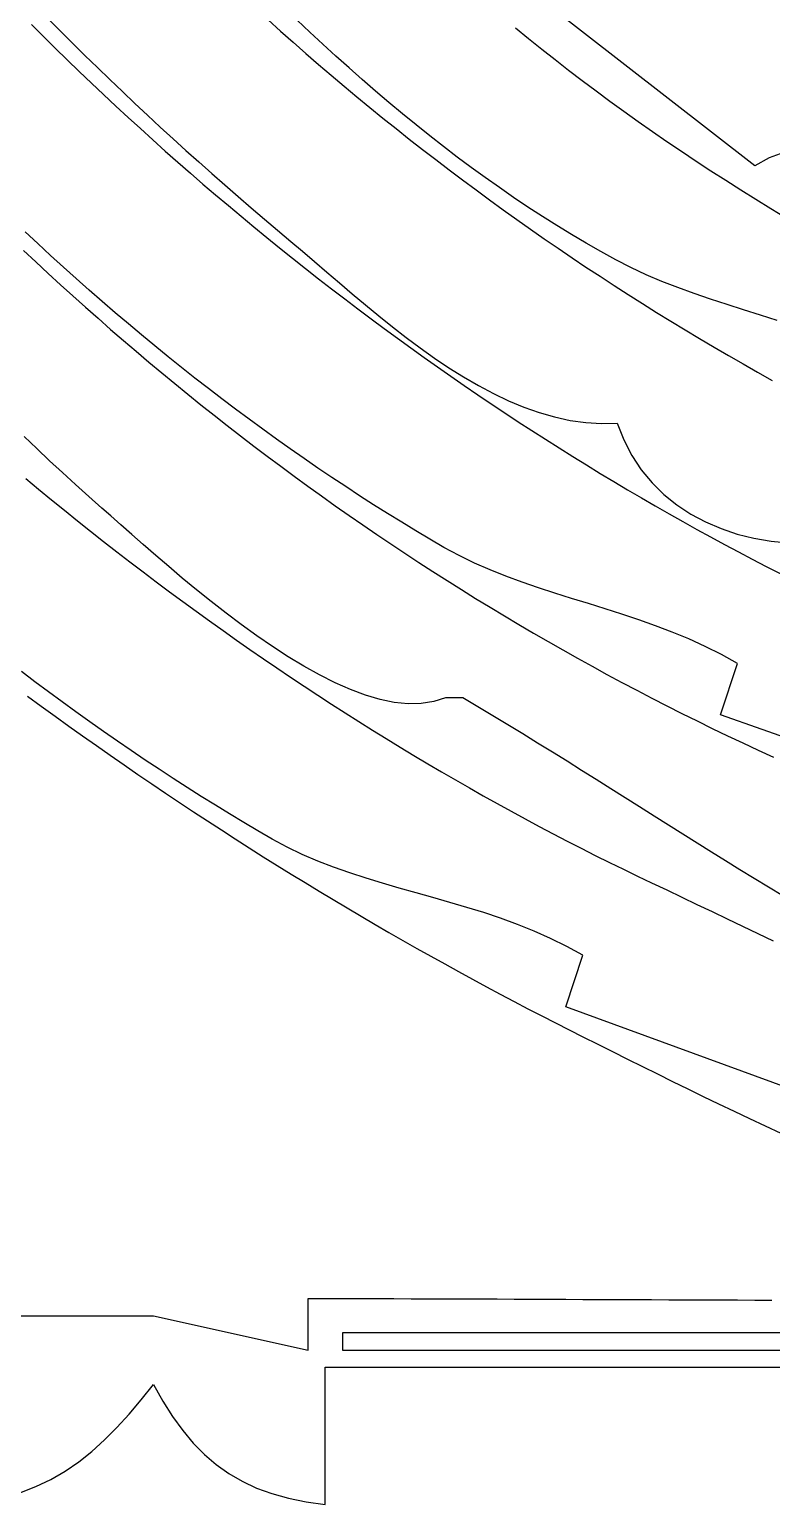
# Model space of a CAD drawing. Header units: metres. Extents: x 169 to 614, y 211 to 1165.
# Drawn here: x 492.8 to 536, y 211 to 296.9 of the extents above; entities that cross this region are included whole.
import ezdxf

# ---------------------------------------------------------------- set-up
doc = ezdxf.new("R2010")
doc.units = ezdxf.units.M

msp = doc.modelspace()

# ---------------------------------------------------------------- linework, layer by layer
for p, q in [((535, 289), (508, 310)), ((493.8719, 297.565), (494.5798, 296.8483)), ((506.6731, 297.4927), (507.3999, 296.839)), ((509.108, 296.7777), (508.3599, 297.4838)), ((492.8913, 297.231), (493.5832, 296.5399)), ((493.5832, 296.5399), (494.2787, 295.8529)), ((494.5798, 296.8483), (495.2923, 296.1356)), ((507.3999, 296.839), (508.1307, 296.1898)), ((509.8613, 296.0778), (509.108, 296.7777)), ((521.0676, 297.0323), (521.8286, 296.4114)), ((494.2787, 295.8529), (494.9776, 295.1699)), ((495.2923, 296.1356), (496.009, 295.4269)), ((508.1307, 296.1898), (508.8657, 295.5452)), ((510.62, 295.3844), (509.8613, 296.0778)), ((521.8286, 296.4114), (522.5984, 295.7941)), ((522.5984, 295.7941), (523.3768, 295.1804)), ((494.9776, 295.1699), (495.68, 294.4911)), ((496.009, 295.4269), (496.7301, 294.7222)), ((508.8657, 295.5452), (509.6047, 294.9052)), ((509.6047, 294.9052), (510.3478, 294.2698)), ((511.384, 294.698), (510.62, 295.3844)), ((523.3768, 295.1804), (524.1636, 294.5705)), ((495.68, 294.4911), (496.3857, 293.8164)), ((496.7301, 294.7222), (497.4554, 294.0214)), ((497.4554, 294.0214), (498.1847, 293.3244)), ((510.3478, 294.2698), (511.0948, 293.639)), ((512.1533, 294.0189), (511.384, 294.698)), ((512.9279, 293.3476), (512.1533, 294.0189)), ((524.1636, 294.5705), (524.9585, 293.9646)), ((524.9585, 293.9646), (525.7614, 293.3628)), ((496.3857, 293.8164), (497.0947, 293.1458)), ((497.0947, 293.1458), (497.807, 292.4794)), ((498.1847, 293.3244), (498.9181, 292.6312)), ((511.0948, 293.639), (511.8457, 293.0129)), ((513.7078, 292.6844), (512.9279, 293.3476)), ((525.7614, 293.3628), (526.572, 292.7651)), ((497.807, 292.4794), (498.5225, 291.8173)), ((498.9181, 292.6312), (499.6554, 291.9418)), ((511.8457, 293.0129), (512.6006, 292.3915)), ((512.6006, 292.3915), (513.3593, 291.7747)), ((514.493, 292.0299), (513.7078, 292.6844)), ((526.572, 292.7651), (527.3902, 292.1718)), ((498.5225, 291.8173), (499.2412, 291.1594)), ((499.6554, 291.9418), (500.3965, 291.256)), ((513.3593, 291.7747), (514.1219, 291.1626)), ((515.2835, 291.3844), (514.493, 292.0299)), ((516.0794, 290.7482), (515.2835, 291.3844)), ((527.3902, 292.1718), (528.2158, 291.583)), ((528.2158, 291.583), (529.0485, 290.9987)), ((499.2412, 291.1594), (499.963, 290.5059)), ((499.963, 290.5059), (500.6879, 289.8566)), ((500.3965, 291.256), (501.1414, 290.5739)), ((501.1414, 290.5739), (501.89, 289.8953)), ((514.1219, 291.1626), (514.8882, 290.5553)), ((514.8882, 290.5553), (515.6583, 289.9527)), ((516.8805, 290.1219), (516.0794, 290.7482)), ((529.0485, 290.9987), (529.8882, 290.4191)), ((500.6879, 289.8566), (501.4158, 289.2118)), ((501.89, 289.8953), (502.6421, 289.2203)), ((515.6583, 289.9527), (516.4321, 289.3549)), ((517.687, 289.5058), (516.8805, 290.1219)), ((529.8882, 290.4191), (530.7346, 289.8444)), ((530.7346, 289.8444), (531.5876, 289.2746)), ((536.6988, 289.7765), (535.8485, 289.46)), ((501.4158, 289.2118), (502.1467, 288.5713)), ((502.6421, 289.2203), (503.3978, 288.5488)), ((516.4321, 289.3549), (517.2096, 288.7619)), ((517.2096, 288.7619), (517.9908, 288.1737)), ((518.4989, 288.9004), (517.687, 289.5058)), ((519.316, 288.306), (518.4989, 288.9004)), ((531.5876, 289.2746), (532.4469, 288.7099)), ((535.8485, 289.46), (535, 289)), ((502.1467, 288.5713), (502.8805, 287.9352)), ((502.8805, 287.9352), (503.6171, 287.3037)), ((503.3978, 288.5488), (504.1568, 287.8806)), ((517.9908, 288.1737), (518.7755, 287.5903)), ((520.1385, 287.7231), (519.316, 288.306)), ((532.4469, 288.7099), (533.3124, 288.1505)), ((533.3124, 288.1505), (534.1839, 287.5964)), ((503.6171, 287.3037), (504.3566, 286.6766)), ((504.1568, 287.8806), (504.9191, 287.2159)), ((504.9191, 287.2159), (505.6847, 286.5544)), ((518.7755, 287.5903), (519.5638, 287.0117)), ((520.9663, 287.152), (520.1385, 287.7231)), ((521.7994, 286.5933), (520.9663, 287.152)), ((534.1839, 287.5964), (535.0611, 287.0478)), ((535.0611, 287.0478), (535.9438, 286.5048)), ((504.3566, 286.6766), (505.0988, 286.054)), ((505.6847, 286.5544), (506.4534, 285.8963)), ((519.5638, 287.0117), (520.3556, 286.438)), ((520.3556, 286.438), (521.1509, 285.8692)), ((522.6379, 286.0472), (521.7994, 286.5933)), ((535.9438, 286.5048), (536.8319, 285.9675)), ((505.0988, 286.054), (505.8438, 285.436)), ((505.8438, 285.436), (506.5914, 284.8226)), ((506.4534, 285.8963), (507.2252, 285.2413)), ((521.1509, 285.8692), (521.9497, 285.3053)), ((523.4817, 285.5142), (522.6379, 286.0472)), ((524.3309, 284.9948), (523.4817, 285.5142)), ((493.2619, 284.4599), (492.5236, 285.1507)), ((494.0042, 283.7746), (493.2619, 284.4599)), ((506.5914, 284.8226), (507.3417, 284.2138)), ((507.2252, 285.2413), (508, 284.5895)), ((508, 284.5895), (508.6788, 284.0155)), ((521.9497, 285.3053), (522.7519, 284.7463)), ((522.7519, 284.7463), (523.5574, 284.1923)), ((525.1854, 284.4892), (524.3309, 284.9948)), ((526.0452, 283.998), (525.1854, 284.4892)), ((492.4327, 284.0664), (493.1457, 283.3963)), ((494.7505, 283.095), (494.0042, 283.7746)), ((507.3417, 284.2138), (508.0945, 283.6097)), ((508.0945, 283.6097), (508.8498, 283.0102)), ((508.6788, 284.0155), (509.3759, 283.4185)), ((523.5574, 284.1923), (524.3663, 283.6432)), ((524.3663, 283.6432), (525.1785, 283.0991)), ((526.9105, 283.5216), (526.0452, 283.998)), ((493.1457, 283.3963), (493.8626, 282.7304)), ((495.5007, 282.4211), (494.7505, 283.095)), ((508.8498, 283.0102), (509.6076, 282.4155)), ((509.3759, 283.4185), (510.0908, 282.8031)), ((510.0908, 282.8031), (510.8225, 282.1742)), ((525.1785, 283.0991), (525.994, 282.5601)), ((527.7888, 283.0704), (526.9105, 283.5216)), ((528.6861, 282.6525), (527.7888, 283.0704)), ((493.8626, 282.7304), (494.5833, 282.0687)), ((494.5833, 282.0687), (495.3079, 281.4113)), ((496.2547, 281.753), (495.5007, 282.4211)), ((509.6076, 282.4155), (510.3678, 281.8256)), ((510.8225, 282.1742), (511.5705, 281.5365)), ((525.994, 282.5601), (526.8127, 282.026)), ((526.8127, 282.026), (527.6346, 281.497)), ((529.6004, 282.2635), (528.6861, 282.6525)), ((530.5297, 281.8991), (529.6004, 282.2635)), ((531.4719, 281.5552), (530.5297, 281.8991)), ((495.3079, 281.4113), (496.0362, 280.7581)), ((497.0125, 281.0909), (496.2547, 281.753)), ((497.7738, 280.4348), (497.0125, 281.0909)), ((510.3678, 281.8256), (511.1304, 281.2404)), ((511.1304, 281.2404), (511.8953, 280.6601)), ((511.5705, 281.5365), (512.334, 280.8947)), ((527.6346, 281.497), (528.4596, 280.973)), ((532.4252, 281.2274), (531.4719, 281.5552)), ((533.3876, 280.9115), (532.4252, 281.2274)), ((496.0362, 280.7581), (496.7684, 280.1091)), ((498.5387, 279.7849), (497.7738, 280.4348)), ((511.8953, 280.6601), (512.6625, 280.0846)), ((512.334, 280.8947), (513.1123, 280.2538)), ((513.1123, 280.2538), (513.9047, 279.6184)), ((528.4596, 280.973), (529.2877, 280.4541)), ((529.2877, 280.4541), (530.119, 279.9403)), ((534.3569, 280.6032), (533.3876, 280.9115)), ((535.3313, 280.2982), (534.3569, 280.6032)), ((536.3088, 279.9923), (535.3313, 280.2982)), ((496.7684, 280.1091), (497.5044, 279.4645)), ((497.5044, 279.4645), (498.2441, 278.8243)), ((499.3071, 279.1412), (498.5387, 279.7849)), ((512.6625, 280.0846), (513.4319, 279.514)), ((513.4319, 279.514), (514.2034, 278.9483)), ((513.9047, 279.6184), (514.7105, 278.9934)), ((530.119, 279.9403), (530.9532, 279.4317)), ((530.9532, 279.4317), (531.7905, 278.9281)), ((498.2441, 278.8243), (498.9876, 278.1884)), ((500.0788, 278.5038), (499.3071, 279.1412)), ((500.8538, 277.8729), (500.0788, 278.5038)), ((514.2034, 278.9483), (514.9771, 278.3876)), ((514.7105, 278.9934), (515.529, 278.3834)), ((531.7905, 278.9281), (532.6307, 278.4298)), ((498.9876, 278.1884), (499.7348, 277.5568)), ((501.632, 277.2486), (500.8538, 277.8729)), ((514.9771, 278.3876), (515.7528, 277.8318)), ((515.529, 278.3834), (516.3594, 277.7933)), ((515.7528, 277.8318), (516.5306, 277.2811)), ((516.3594, 277.7933), (517.2012, 277.2278)), ((532.6307, 278.4298), (533.4739, 277.9366)), ((533.4739, 277.9366), (534.3199, 277.4486)), ((499.7348, 277.5568), (500.4858, 276.9298)), ((500.4858, 276.9298), (501.2405, 276.3071)), ((502.4133, 276.6309), (501.632, 277.2486)), ((516.5306, 277.2811), (517.3103, 276.7355)), ((517.2012, 277.2278), (518.0534, 276.6918)), ((517.3103, 276.7355), (518.0919, 276.1949)), ((534.3199, 277.4486), (535.1688, 276.9658)), ((535.1688, 276.9658), (536.0205, 276.4882)), ((501.2405, 276.3071), (501.9988, 275.689)), ((503.1977, 276.0199), (502.4133, 276.6309)), ((503.985, 275.4158), (503.1977, 276.0199)), ((518.0534, 276.6918), (518.9155, 276.19)), ((518.0919, 276.1949), (518.8754, 275.6594)), ((518.9155, 276.19), (519.7867, 275.7271)), ((501.9988, 275.689), (502.7609, 275.0753)), ((502.7609, 275.0753), (503.5266, 274.4662)), ((504.7751, 274.8187), (503.985, 275.4158)), ((518.8754, 275.6594), (519.6608, 275.1291)), ((519.6608, 275.1291), (520.4478, 274.604)), ((519.7867, 275.7271), (520.6664, 275.308)), ((520.6664, 275.308), (521.5537, 274.9374)), ((503.5266, 274.4662), (504.296, 273.8616)), ((505.568, 274.2286), (504.7751, 274.8187)), ((506.3636, 273.6456), (505.568, 274.2286)), ((520.4478, 274.604), (521.2367, 274.0841)), ((521.5537, 274.9374), (522.448, 274.62)), ((522.448, 274.62), (523.3487, 274.3608)), ((523.3487, 274.3608), (524.2549, 274.1644)), ((524.2549, 274.1644), (525.166, 274.0356)), ((504.296, 273.8616), (505.0691, 273.2616)), ((507.1617, 273.0699), (506.3636, 273.6456)), ((521.2367, 274.0841), (522.0271, 273.5694)), ((522.0271, 273.5694), (522.8192, 273.0601)), ((525.166, 274.0356), (526.0812, 273.9792)), ((526.0812, 273.9792), (527, 274)), ((527, 274), (527.3811, 273.0211)), ((493.2029, 272.517), (492.4658, 273.2216)), ((493.9472, 271.8162), (493.2029, 272.517)), ((505.0691, 273.2616), (505.8457, 272.6663)), ((505.8457, 272.6663), (506.626, 272.0756)), ((507.9624, 272.5016), (507.1617, 273.0699)), ((508.7655, 271.9408), (507.9624, 272.5016)), ((522.8192, 273.0601), (523.6129, 272.556)), ((523.6129, 272.556), (524.408, 272.0573)), ((527.3811, 273.0211), (527.8491, 272.117)), ((494.6989, 271.1194), (493.9472, 271.8162)), ((506.626, 272.0756), (507.4099, 271.4895)), ((509.5709, 271.3874), (508.7655, 271.9408)), ((524.408, 272.0573), (525.2047, 271.564)), ((525.2047, 271.564), (526.0027, 271.0761)), ((527.8491, 272.117), (528.398, 271.2874)), ((492.5575, 270.7774), (493.3072, 270.1548)), ((495.4581, 270.4266), (494.6989, 271.1194)), ((507.4099, 271.4895), (508.1974, 270.9082)), ((508.1974, 270.9082), (508.9884, 270.3316)), ((510.3786, 270.8418), (509.5709, 271.3874)), ((511.1884, 270.3039), (510.3786, 270.8418)), ((526.0027, 271.0761), (526.8021, 270.5936)), ((528.398, 271.2874), (529.0214, 270.5321)), ((493.3072, 270.1548), (494.0594, 269.5366)), ((496.225, 269.7381), (495.4581, 270.4266)), ((508.9884, 270.3316), (509.783, 269.7597)), ((512.0003, 269.7739), (511.1884, 270.3039)), ((526.8021, 270.5936), (527.6028, 270.1166)), ((527.6028, 270.1166), (528.4048, 269.6451)), ((529.0214, 270.5321), (529.7133, 269.8507)), ((529.7133, 269.8507), (530.4674, 269.243)), ((494.0594, 269.5366), (494.814, 268.9229)), ((497, 269.054), (496.225, 269.7381)), ((497.5221, 268.5938), (497, 269.054)), ((509.783, 269.7597), (510.5811, 269.1927)), ((510.5811, 269.1927), (511.3828, 268.6304)), ((512.8142, 269.2518), (512.0003, 269.7739)), ((513.63, 268.7378), (512.8142, 269.2518)), ((528.4048, 269.6451), (529.208, 269.1792)), ((529.208, 269.1792), (530.0124, 268.7189)), ((530.4674, 269.243), (531.2776, 268.7087)), ((494.814, 268.9229), (495.571, 268.3138)), ((495.571, 268.3138), (496.3304, 267.7091)), ((498.1, 268.0811), (497.5221, 268.5938)), ((511.3828, 268.6304), (512.188, 268.073)), ((514.4476, 268.232), (513.63, 268.7378)), ((515.267, 267.7345), (514.4476, 268.232)), ((530.0124, 268.7189), (530.8179, 268.2641)), ((530.8179, 268.2641), (531.6245, 267.815)), ((531.2776, 268.7087), (532.1377, 268.2475)), ((532.1377, 268.2475), (533.0415, 267.8592)), ((496.3304, 267.7091), (497.0921, 267.109)), ((498.7294, 267.5229), (498.1, 268.0811)), ((499.4061, 266.9263), (498.7294, 267.5229)), ((512.188, 268.073), (512.9966, 267.5204)), ((512.9966, 267.5204), (513.8088, 266.9728)), ((516.0879, 267.2453), (515.267, 267.7345)), ((531.6245, 267.815), (532.432, 267.3716)), ((532.432, 267.3716), (533.2406, 266.9339)), ((533.0415, 267.8592), (533.9828, 267.5433)), ((533.9828, 267.5433), (534.9555, 267.2998)), ((534.9555, 267.2998), (535.9534, 267.1282)), ((497.0921, 267.109), (497.8561, 266.5136)), ((497.8561, 266.5136), (498.6223, 265.9227)), ((500.1257, 266.2982), (499.4061, 266.9263)), ((513.8088, 266.9728), (514.6244, 266.4301)), ((514.6244, 266.4301), (515.4434, 265.8923)), ((516.9105, 266.7646), (516.0879, 267.2453)), ((517.7855, 266.2865), (516.9105, 266.7646)), ((533.2406, 266.9339), (534.05, 266.5019)), ((534.05, 266.5019), (534.8603, 266.0758)), ((535.9534, 267.1282), (536.9702, 267.0284)), ((498.6223, 265.9227), (499.3908, 265.3366)), ((500.8841, 265.6458), (500.1257, 266.2982)), ((501.677, 264.9761), (500.8841, 265.6458)), ((515.4434, 265.8923), (516.266, 265.3595)), ((518.6799, 265.8497), (517.7855, 266.2865)), ((519.5916, 265.4487), (518.6799, 265.8497)), ((534.8603, 266.0758), (535.6714, 265.6554)), ((535.6714, 265.6554), (536.4833, 265.2408)), ((499.3908, 265.3366), (500.1614, 264.7551)), ((500.1614, 264.7551), (500.9341, 264.1783)), ((502.5001, 264.2961), (501.677, 264.9761)), ((516.266, 265.3595), (517.0919, 264.8317)), ((517.0919, 264.8317), (517.9212, 264.3089)), ((520.5187, 265.0779), (519.5916, 265.4487)), ((521.4591, 264.7319), (520.5187, 265.0779)), ((522.4109, 264.4053), (521.4591, 264.7319)), ((500.9341, 264.1783), (501.7089, 263.6064)), ((503.3492, 263.6129), (502.5001, 264.2961)), ((517.9212, 264.3089), (518.754, 263.7913)), ((523.372, 264.0925), (522.4109, 264.4053)), ((524.3407, 263.7881), (523.372, 264.0925)), ((501.7089, 263.6064), (502.4857, 263.0392)), ((502.4857, 263.0392), (503.2645, 262.4768)), ((504.22, 262.9336), (503.3492, 263.6129)), ((518.754, 263.7913), (519.5901, 263.2787)), ((519.5901, 263.2787), (520.4296, 262.7712)), ((525.3147, 263.4865), (524.3407, 263.7881)), ((526.2923, 263.1824), (525.3147, 263.4865)), ((527.2713, 262.8703), (526.2923, 263.1824)), ((503.2645, 262.4768), (504.0453, 261.9193)), ((505.1083, 262.2651), (504.22, 262.9336)), ((506.0099, 261.6146), (505.1083, 262.2651)), ((520.4296, 262.7712), (521.2724, 262.2688)), ((521.2724, 262.2688), (522.1186, 261.7717)), ((528.2498, 262.5446), (527.2713, 262.8703)), ((529.2259, 262.2), (528.2498, 262.5446)), ((530.1975, 261.8308), (529.2259, 262.2)), ((504.0453, 261.9193), (504.828, 261.3666)), ((504.828, 261.3666), (505.6126, 260.8189)), ((506.9204, 260.9891), (506.0099, 261.6146)), ((522.1186, 261.7717), (522.9681, 261.2797)), ((522.9681, 261.2797), (523.8209, 260.793)), ((531.1627, 261.4317), (530.1975, 261.8308)), ((532.1195, 260.9972), (531.1627, 261.4317)), ((505.6126, 260.8189), (506.399, 260.2762)), ((507.8356, 260.3957), (506.9204, 260.9891)), ((508.7514, 259.8414), (507.8356, 260.3957)), ((523.8209, 260.793), (524.677, 260.3115)), ((533.0659, 260.5218), (532.1195, 260.9972)), ((534, 260), (533.0659, 260.5218)), ((493.0985, 258.9357), (492.3087, 259.534)), ((506.399, 260.2762), (507.1872, 259.7384)), ((507.1872, 259.7384), (507.9771, 259.2056)), ((509.6634, 259.3332), (508.7514, 259.8414)), ((524.677, 260.3115), (525.5363, 259.8353)), ((525.5363, 259.8353), (526.399, 259.3645)), ((533, 257), (534, 260)), ((493.891, 258.3435), (493.0985, 258.9357)), ((507.9771, 259.2056), (508.7688, 258.6779)), ((508.7688, 258.6779), (509.5622, 258.1553)), ((510.5673, 258.8782), (509.6634, 259.3332)), ((511.459, 258.4835), (510.5673, 258.8782)), ((526.399, 259.3645), (527.2649, 258.899)), ((527.2649, 258.899), (528.134, 258.4388)), ((492.6714, 258.1004), (493.4687, 257.5148)), ((494.6864, 257.7576), (493.891, 258.3435)), ((509.5622, 258.1553), (510.3572, 257.6378)), ((512.3341, 258.1561), (511.459, 258.4835)), ((513.1885, 257.903), (512.3341, 258.1561)), ((514.0179, 257.7314), (513.1885, 257.903)), ((517, 258), (516.3132, 257.7754)), ((518, 258), (517, 258)), ((518.8826, 257.4765), (518, 258)), ((528.134, 258.4388), (529.0063, 257.984)), ((529.0063, 257.984), (529.8819, 257.5347)), ((493.4687, 257.5148), (494.2676, 256.9334)), ((495.4844, 257.1779), (494.6864, 257.7576)), ((496.285, 256.6046), (495.4844, 257.1779)), ((510.3572, 257.6378), (511.1537, 257.1254)), ((511.1537, 257.1254), (511.9519, 256.6182)), ((514.8179, 257.6482), (514.0179, 257.7314)), ((515.5845, 257.6606), (514.8179, 257.6482)), ((516.3132, 257.7754), (515.5845, 257.6606)), ((519.7598, 256.9508), (518.8826, 257.4765)), ((529.8819, 257.5347), (530.7606, 257.0908)), ((530.7606, 257.0908), (531.6425, 256.6524)), ((573, 243), (533, 257)), ((494.2676, 256.9334), (495.0681, 256.3564)), ((495.0681, 256.3564), (495.87, 255.7837)), ((497.0882, 256.0377), (496.285, 256.6046)), ((511.9519, 256.6182), (512.7515, 256.1162)), ((512.7515, 256.1162), (513.5526, 255.6195)), ((520.6318, 256.4231), (519.7598, 256.9508)), ((521.4989, 255.8939), (520.6318, 256.4231)), ((531.6425, 256.6524), (532.5276, 256.2196)), ((532.5276, 256.2196), (533.4159, 255.7922)), ((495.87, 255.7837), (496.6732, 255.2154)), ((497.894, 255.4773), (497.0882, 256.0377)), ((498.7023, 254.9235), (497.894, 255.4773)), ((513.5526, 255.6195), (514.3552, 255.128)), ((522.3614, 255.3634), (521.4989, 255.8939)), ((523.2198, 254.8319), (522.3614, 255.3634)), ((533.4159, 255.7922), (534.3072, 255.3704)), ((534.3072, 255.3704), (535.2017, 254.9542)), ((496.6732, 255.2154), (497.4777, 254.6514)), ((497.4777, 254.6514), (498.2833, 254.0919)), ((499.5129, 254.3763), (498.7023, 254.9235)), ((500.326, 253.8359), (499.5129, 254.3763)), ((514.3552, 255.128), (515.1591, 254.6418)), ((515.1591, 254.6418), (515.9644, 254.161)), ((524.0742, 254.2998), (523.2198, 254.8319)), ((535.2017, 254.9542), (536.0993, 254.5437)), ((498.2833, 254.0919), (499.0901, 253.5368)), ((499.0901, 253.5368), (499.8979, 252.9862)), ((501.1414, 253.3023), (500.326, 253.8359)), ((515.9644, 254.161), (516.771, 253.6855)), ((516.771, 253.6855), (517.5789, 253.2154)), ((524.9251, 253.7673), (524.0742, 254.2998)), ((525.7728, 253.2349), (524.9251, 253.7673)), ((499.8979, 252.9862), (500.7067, 252.44)), ((501.9591, 252.7756), (501.1414, 253.3023)), ((502.779, 252.2559), (501.9591, 252.7756)), ((517.5789, 253.2154), (518.388, 252.7508)), ((518.388, 252.7508), (519.1983, 252.2916)), ((526.6175, 252.7028), (525.7728, 253.2349)), ((527.4596, 252.1714), (526.6175, 252.7028)), ((500.7067, 252.44), (501.5163, 251.8984)), ((501.5163, 251.8984), (502.3266, 251.3612)), ((503.6011, 251.7432), (502.779, 252.2559)), ((519.1983, 252.2916), (520.0098, 251.8379)), ((520.0098, 251.8379), (520.8223, 251.3897)), ((528.2995, 251.6409), (527.4596, 252.1714)), ((502.3266, 251.3612), (503.1377, 250.8286)), ((504.4254, 251.2377), (503.6011, 251.7432)), ((505.2517, 250.7393), (504.4254, 251.2377)), ((520.8223, 251.3897), (521.6359, 250.9471)), ((521.6359, 250.9471), (522.4506, 250.5101)), ((529.1374, 251.1118), (528.2995, 251.6409)), ((529.9737, 250.5842), (529.1374, 251.1118)), ((503.1377, 250.8286), (503.9494, 250.3006)), ((503.9494, 250.3006), (504.7616, 249.7772)), ((506.08, 250.2483), (505.2517, 250.7393)), ((506.9104, 249.7646), (506.08, 250.2483)), ((522.4506, 250.5101), (523.2662, 250.0787)), ((523.2662, 250.0787), (524.0828, 249.653)), ((530.8087, 250.0586), (529.9737, 250.5842)), ((504.7616, 249.7772), (505.5743, 249.2583)), ((505.5743, 249.2583), (506.3873, 248.7442)), ((507.7743, 249.2956), (506.9105, 249.7646)), ((508.6596, 248.8695), (507.7743, 249.2956)), ((524.0828, 249.653), (524.9003, 249.2329)), ((524.9003, 249.2329), (525.7187, 248.8186)), ((531.6427, 249.5352), (530.8087, 250.0586)), ((532.4761, 249.0145), (531.6427, 249.5352)), ((506.3873, 248.7442), (507.2006, 248.2346)), ((509.5643, 248.481), (508.6596, 248.8695)), ((510.4863, 248.1247), (509.5643, 248.481)), ((525.7187, 248.8186), (526.5379, 248.41)), ((526.5379, 248.41), (527.3578, 248.0072)), ((533.3091, 248.4966), (532.4761, 249.0145)), ((534.1422, 247.982), (533.3091, 248.4966)), ((507.2006, 248.2346), (508.0141, 247.7298)), ((508.0141, 247.7298), (508.8278, 247.2296)), ((511.4236, 247.7952), (510.4863, 248.1247)), ((512.3741, 247.4873), (511.4236, 247.7952)), ((527.3578, 248.0072), (528.1785, 247.6102)), ((528.1785, 247.6102), (529, 247.2191)), ((534.9755, 247.4709), (534.1422, 247.982)), ((508.8278, 247.2296), (509.6414, 246.7341)), ((509.6414, 246.7341), (510.4551, 246.2434)), ((513.3357, 247.1954), (512.3741, 247.4873)), ((514.3065, 246.9143), (513.3357, 247.1954)), ((515.2843, 246.6387), (514.3065, 246.9143)), ((529, 247.2191), (529.8757, 246.8041)), ((529.8757, 246.8041), (530.7542, 246.3857)), ((535.8095, 246.9637), (534.9755, 247.4709)), ((536.6445, 246.4607), (535.8095, 246.9637)), ((510.4551, 246.2434), (511.2686, 245.7575)), ((516.2672, 246.363), (515.2843, 246.6387)), ((517.253, 246.0821), (516.2672, 246.363)), ((518.2397, 245.7904), (517.253, 246.0821)), ((519.2253, 245.4828), (518.2397, 245.7904)), ((530.7542, 246.3857), (531.6355, 245.9644)), ((531.6355, 245.9644), (532.5195, 245.5408)), ((511.2686, 245.7575), (512.0819, 245.2763)), ((512.0819, 245.2763), (512.8949, 244.8)), ((520.2077, 245.1537), (519.2253, 245.4828)), ((521.1848, 244.7979), (520.2077, 245.1537)), ((532.5195, 245.5408), (533.4063, 245.1153)), ((533.4063, 245.1153), (534.2958, 244.6886)), ((512.8949, 244.8), (513.7075, 244.3285)), ((513.7075, 244.3285), (514.5197, 243.8618)), ((522.1547, 244.41), (521.1848, 244.7979)), ((523.1152, 243.9846), (522.1547, 244.41)), ((534.2958, 244.6886), (535.1881, 244.2612)), ((535.1881, 244.2612), (536.083, 243.8336)), ((514.5197, 243.8618), (515.3314, 243.4)), ((515.3314, 243.4), (516.1424, 242.9432)), ((524.0643, 243.5164), (523.1152, 243.9846)), ((525, 243), (524.0643, 243.5164)), ((516.1424, 242.9432), (516.9528, 242.4912)), ((516.9528, 242.4912), (517.7624, 242.0442)), ((524, 240), (525, 243)), ((517.7624, 242.0442), (518.5711, 241.6021)), ((518.5711, 241.6021), (519.3788, 241.165)), ((519.3788, 241.165), (520.1856, 240.7329)), ((520.1856, 240.7329), (520.9912, 240.3059)), ((520.9912, 240.3059), (521.7957, 239.8839)), ((521.7957, 239.8839), (522.5989, 239.467)), ((565, 225), (524, 240)), ((522.5989, 239.467), (523.4007, 239.0551)), ((523.4007, 239.0551), (524.2011, 238.6484)), ((524.2011, 238.6484), (525, 238.2469)), ((525, 238.2469), (525.8581, 237.8178)), ((525.8581, 237.8178), (526.7213, 237.3866)), ((526.7213, 237.3866), (527.5894, 236.9535)), ((527.5894, 236.9535), (528.4624, 236.5192)), ((528.4624, 236.5192), (529.3401, 236.0842)), ((529.3401, 236.0842), (530.2225, 235.649)), ((530.2225, 235.649), (531.1093, 235.214)), ((531.1093, 235.214), (532.0004, 234.7797)), ((532.0004, 234.7797), (532.8958, 234.3468)), ((532.8958, 234.3468), (533.7953, 233.9156)), ((533.7953, 233.9156), (534.6988, 233.4868)), ((534.6988, 233.4868), (535.6062, 233.0607)), ((535.6062, 233.0607), (536.5173, 232.6379)), ((509, 220), (509, 223)), ((509, 223), (509.9996, 222.9997)), ((509.9996, 222.9997), (510.9994, 222.9989)), ((510.9994, 222.9989), (511.9992, 222.9976)), ((511.9992, 222.9976), (512.999, 222.9959)), ((512.999, 222.9959), (513.9988, 222.9938)), ((513.9988, 222.9938), (514.9987, 222.9913)), ((514.9987, 222.9913), (515.9986, 222.9884)), ((515.9986, 222.9884), (516.9986, 222.9852)), ((516.9986, 222.9852), (517.9985, 222.9817)), ((517.9985, 222.9817), (518.9985, 222.978)), ((518.9985, 222.978), (519.9986, 222.9741)), ((519.9986, 222.9741), (520.9986, 222.97)), ((520.9986, 222.97), (521.9987, 222.9657)), ((521.9987, 222.9657), (522.9988, 222.9613)), ((522.9988, 222.9613), (523.9989, 222.9568)), ((523.9989, 222.9568), (524.999, 222.9523)), ((524.999, 222.9523), (525.9992, 222.9478)), ((525.9992, 222.9478), (526.9993, 222.9432)), ((526.9993, 222.9432), (527.9995, 222.9387)), ((527.9995, 222.9387), (528.9997, 222.9343)), ((528.9997, 222.9343), (529.9998, 222.93)), ((529.9998, 222.93), (531, 222.9259)), ((531, 222.9259), (532.0002, 222.9219)), ((532.0002, 222.9219), (533.0004, 222.9182)), ((533.0004, 222.9182), (534.0006, 222.9147)), ((534.0006, 222.9147), (535.0008, 222.9114)), ((535.0008, 222.9114), (536.001, 222.9085)), ((481, 222), (499, 222)), ((499, 222), (500, 222)), ((500, 222), (509, 220)), ((568, 221), (511, 221)), ((511, 221), (511, 220)), ((511, 220), (551, 220)), ((510, 211), (510, 219)), ((510, 219), (552, 219)), ((499.2836, 217.103), (500, 218)), ((500, 218), (500.5467, 217.026)), ((498.5742, 216.2633), (499.2836, 217.103)), ((500.5467, 217.026), (501.111, 216.1332)), ((497.864, 215.4816), (498.5742, 216.2633)), ((501.111, 216.1332), (501.6982, 215.3193)), ((497.1453, 214.7585), (497.864, 215.4816)), ((501.6982, 215.3193), (502.3135, 214.582)), ((495.6507, 213.4908), (496.4101, 214.0947)), ((496.4101, 214.0947), (497.1453, 214.7585)), ((502.3135, 214.582), (502.9624, 213.9188)), ((494.8592, 212.9476), (495.6507, 213.4908)), ((502.9624, 213.9188), (503.6501, 213.3275)), ((503.6501, 213.3275), (504.382, 212.8055)), ((493.1489, 212.0459), (494.0279, 212.4658)), ((494.0279, 212.4658), (494.8592, 212.9476)), ((504.382, 212.8055), (505.1634, 212.3507)), ((505.1634, 212.3507), (505.9997, 211.9605)), ((492.2144, 211.6887), (493.1489, 212.0459)), ((505.9997, 211.9605), (506.8961, 211.6328)), ((506.8961, 211.6328), (507.8581, 211.365)), ((507.8581, 211.365), (508.8909, 211.1548)), ((508.8909, 211.1548), (510, 211))]:
    msp.add_line(p, q)

doc.saveas('drawing.dxf')
